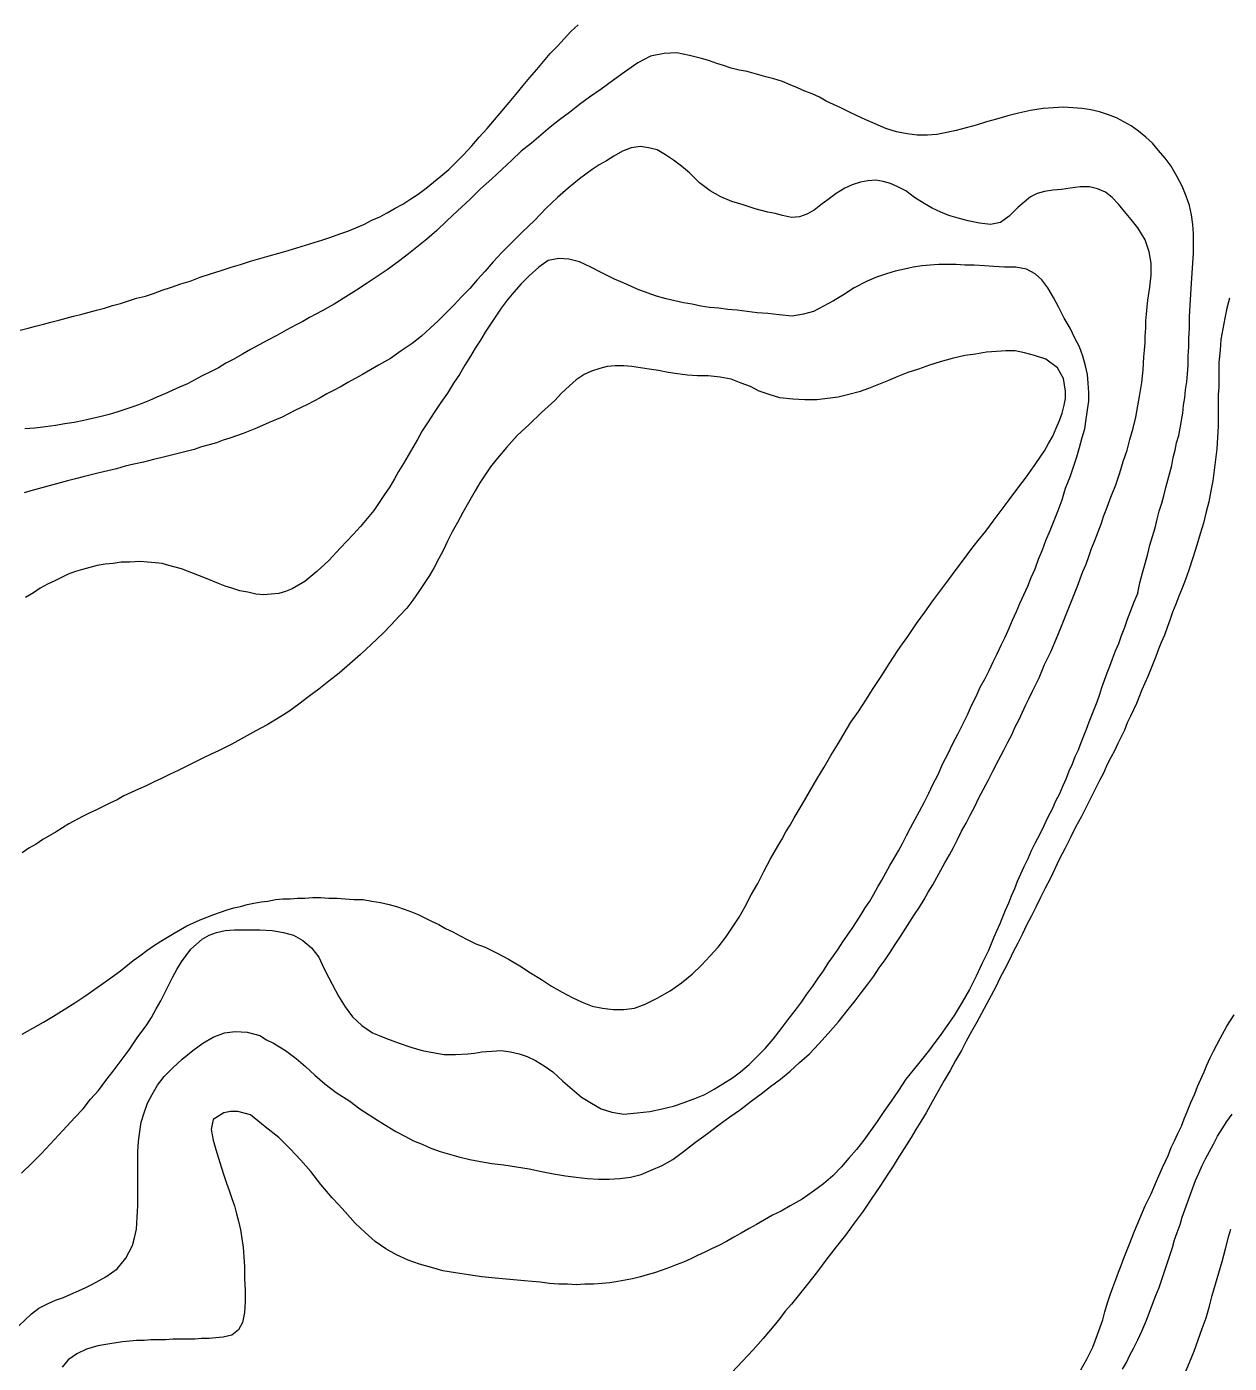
# Model space of a CAD drawing. Header units: inches. Extents: x 401374 to 405300, y 6332180 to 6336621.
# Drawn here: x 403132.4 to 403311.8, y 6334697.4 to 6334896.9 of the extents above; entities that cross this region are included whole.
import ezdxf

# ---------------------------------------------------------------- set-up
doc = ezdxf.new("R2010")
doc.units = ezdxf.units.IN
doc.header["$MEASUREMENT"] = 0

msp = doc.modelspace()

# ---------------------------------------------------------------- linework, layer by layer
for points in [[(403131.4, 6334851.6), (403132.6, 6334851.9), (403133.7, 6334852.2), (403134.9, 6334852.5), (403136, 6334852.8), (403137.2, 6334853.1), (403138.3, 6334853.4), (403139.4, 6334853.7), (403140.6, 6334854), (403141.7, 6334854.3), (403142.8, 6334854.6), (403144, 6334854.9), (403145.2, 6334855.3), (403146.4, 6334855.6), (403147.6, 6334856), (403148.8, 6334856.4), (403150.1, 6334856.7), (403151.3, 6334857.1), (403152.6, 6334857.6), (403154, 6334858), (403155.4, 6334858.5), (403156.8, 6334858.9), (403158.3, 6334859.5), (403159.8, 6334860), (403161.4, 6334860.5), (403162.9, 6334861), (403164.3, 6334861.4), (403165.8, 6334861.9), (403167.2, 6334862.3), (403168.6, 6334862.7), (403170, 6334863.1), (403171.4, 6334863.5), (403172.7, 6334863.9), (403174, 6334864.3), (403175.3, 6334864.7), (403176.6, 6334865.1), (403177.8, 6334865.5), (403179.1, 6334866), (403180.3, 6334866.4), (403181.5, 6334866.9), (403182.7, 6334867.4), (403183.9, 6334868), (403185.1, 6334868.5), (403186.2, 6334869.1), (403187.4, 6334869.8), (403188.5, 6334870.4), (403189.7, 6334871.2), (403190.8, 6334871.9), (403192, 6334872.8), (403193.1, 6334873.7), (403194.2, 6334874.6), (403195.4, 6334875.6), (403196.5, 6334876.7), (403197.6, 6334877.8), (403198.8, 6334879.1), (403199.9, 6334880.4), (403201.1, 6334881.7), (403202.2, 6334883), (403203.3, 6334884.3), (403204.4, 6334885.6), (403205.4, 6334886.8), (403206.5, 6334888.1), (403207.5, 6334889.3), (403208.5, 6334890.5), (403209.5, 6334891.7), (403210.5, 6334892.9), (403211.6, 6334894), (403212.6, 6334895.1), (403213.6, 6334896.2), (403214.7, 6334897.2)], [(403298.2, 6334812.4), (403298.5, 6334813.9), (403298.9, 6334815.4), (403299.3, 6334816.8), (403299.7, 6334818.2), (403300, 6334819.5), (403300.4, 6334820.8), (403300.8, 6334822.1), (403301.1, 6334823.4), (403301.4, 6334824.6), (403301.8, 6334825.8), (403302.1, 6334826.9), (403302.4, 6334828.1), (403302.7, 6334829.2), (403303, 6334830.3), (403303.3, 6334831.4), (403303.5, 6334832.6), (403303.8, 6334833.7), (403304, 6334834.8), (403304.3, 6334835.9), (403304.5, 6334837), (403304.7, 6334838.1), (403304.9, 6334839.2), (403305, 6334840.4), (403305.2, 6334841.5), (403305.3, 6334842.7), (403305.5, 6334843.9), (403305.6, 6334845.1), (403305.7, 6334846.4), (403305.7, 6334847.7), (403305.8, 6334849.1), (403305.8, 6334850.4), (403305.9, 6334851.9), (403305.9, 6334853.6), (403306, 6334855.3), (403306.1, 6334857), (403306.2, 6334858.6), (403306.3, 6334860.1), (403306.4, 6334861.6), (403306.5, 6334863.1), (403306.5, 6334864.6), (403306.5, 6334866), (403306.4, 6334867.4), (403306.2, 6334868.8), (403305.9, 6334870.2), (403305.4, 6334871.6), (403304.8, 6334873.1), (403304.1, 6334874.5), (403303.2, 6334876.1), (403302.3, 6334877.3), (403301.3, 6334878.4), (403300.4, 6334879.5), (403299.4, 6334880.4), (403298.3, 6334881.3), (403297.2, 6334882.1), (403296.1, 6334882.7), (403295, 6334883.3), (403293.7, 6334883.8), (403292.5, 6334884.2), (403291.2, 6334884.5), (403289.9, 6334884.7), (403288.5, 6334884.8), (403287.1, 6334884.9), (403285.6, 6334884.8), (403284.1, 6334884.7), (403282.2, 6334884.4), (403280.4, 6334884), (403278.8, 6334883.6), (403277.1, 6334883.1), (403275.6, 6334882.7), (403274.1, 6334882.2), (403272.6, 6334881.8), (403271.1, 6334881.4), (403269.7, 6334881.1), (403268.2, 6334880.8), (403266.8, 6334880.7), (403265.3, 6334880.7), (403263.8, 6334880.9), (403262.2, 6334881.2), (403260.6, 6334881.7), (403259, 6334882.4), (403257.6, 6334883), (403256.3, 6334883.6), (403255.1, 6334884.2), (403253.9, 6334884.8), (403252.8, 6334885.3), (403251.7, 6334885.8), (403250.7, 6334886.4), (403249.6, 6334886.9), (403248.5, 6334887.3), (403247.4, 6334887.8), (403246.3, 6334888.2), (403245.2, 6334888.7), (403243.9, 6334889.1), (403242.7, 6334889.4), (403241.3, 6334889.8), (403239.9, 6334890.2), (403238.7, 6334890.4), (403237.5, 6334890.7), (403236.4, 6334891.1), (403235.4, 6334891.4), (403234.3, 6334891.8), (403233.3, 6334892.1), (403231.3, 6334892.6), (403229.4, 6334893), (403227.5, 6334892.9), (403225.5, 6334892.5), (403223.6, 6334891.5), (403221.6, 6334890.1), (403219.8, 6334888.8), (403218.1, 6334887.6), (403216.4, 6334886.4), (403214.9, 6334885.3), (403213.4, 6334884.1), (403211.9, 6334883), (403210.5, 6334881.9), (403209.1, 6334880.7), (403207.7, 6334879.5), (403206.2, 6334878.3), (403204.8, 6334877), (403203.3, 6334875.6), (403201.8, 6334874.2), (403200.1, 6334872.7), (403198.5, 6334871.1), (403196.7, 6334869.4), (403195.1, 6334867.9), (403193.6, 6334866.5), (403192.1, 6334865.2), (403190.6, 6334864), (403189.1, 6334862.8), (403187.7, 6334861.7), (403186.2, 6334860.6), (403184.7, 6334859.6), (403183.2, 6334858.6), (403181.6, 6334857.6), (403180, 6334856.6), (403178.3, 6334855.5), (403176.5, 6334854.5), (403174.6, 6334853.5), (403173.6, 6334852.9), (403172.6, 6334852.4), (403171.1, 6334851.6), (403169.7, 6334850.8), (403168.4, 6334850.1), (403167.1, 6334849.4), (403165.8, 6334848.7), (403164.6, 6334848), (403163.3, 6334847.3), (403162.1, 6334846.7), (403161, 6334846), (403159.8, 6334845.4), (403158.6, 6334844.8), (403157.5, 6334844.2), (403156.4, 6334843.6), (403155.2, 6334843.1), (403154.1, 6334842.6), (403153, 6334842.1), (403151.8, 6334841.6), (403150.7, 6334841.1), (403149.5, 6334840.6), (403148.4, 6334840.2), (403147.2, 6334839.8), (403146, 6334839.4), (403144.7, 6334839), (403143.5, 6334838.7), (403142.2, 6334838.4), (403140.9, 6334838.1), (403139.5, 6334837.8), (403138.1, 6334837.6), (403136.7, 6334837.4), (403135.2, 6334837.2), (403133.6, 6334837), (403132.1, 6334836.9)], [(403131.2, 6334703), (403133.1, 6334704.8), (403134.2, 6334705.6), (403135.6, 6334706.3), (403136.7, 6334706.8), (403137.9, 6334707.2), (403139, 6334707.7), (403140.1, 6334708.2), (403141.2, 6334708.7), (403142.2, 6334709.2), (403144.2, 6334710.3), (403145.9, 6334711.5), (403147.2, 6334713.1), (403148.2, 6334715), (403148.5, 6334716.1), (403148.8, 6334717.4), (403148.9, 6334719.2), (403149, 6334720.9), (403149, 6334722.6), (403149, 6334724.3), (403149, 6334725.9), (403149, 6334727.5), (403149, 6334729), (403149.1, 6334730.5), (403149.3, 6334732), (403149.5, 6334733.4), (403149.9, 6334734.8), (403150.4, 6334736.2), (403151.1, 6334737.5), (403151.9, 6334738.9), (403152.9, 6334740.2), (403154.2, 6334741.5), (403155.6, 6334742.8), (403157.2, 6334744.1), (403158.7, 6334745.2), (403160.2, 6334746.1), (403161.9, 6334746.7), (403163.5, 6334746.9), (403165.3, 6334746.8), (403167.2, 6334746.3), (403168.2, 6334745.7), (403169.2, 6334745.2), (403171, 6334744.1), (403172.6, 6334742.9), (403174, 6334741.7), (403175.4, 6334740.4), (403176.9, 6334739.1), (403178.6, 6334737.8), (403180.6, 6334736.5), (403182.1, 6334735.4), (403183.5, 6334734.5), (403184.9, 6334733.6), (403186.2, 6334732.8), (403187.5, 6334732), (403188.8, 6334731.3), (403190.1, 6334730.6), (403191.4, 6334730.1), (403192.7, 6334729.5), (403194.1, 6334729), (403195.5, 6334728.6), (403196.9, 6334728.2), (403198.5, 6334727.8), (403200.1, 6334727.5), (403201.8, 6334727.2), (403203.6, 6334727), (403205.5, 6334726.7), (403207.4, 6334726.4), (403209.2, 6334726), (403211, 6334725.7), (403212.8, 6334725.4), (403214.4, 6334725.2), (403216.1, 6334725), (403217.7, 6334724.9), (403219.3, 6334724.9), (403220.9, 6334725), (403222.5, 6334725.2), (403224.1, 6334725.6), (403225.6, 6334726.2), (403227.2, 6334726.9), (403228.8, 6334727.8), (403230.4, 6334729), (403232.2, 6334730.4), (403234, 6334731.7), (403235.7, 6334733), (403237.3, 6334734.2), (403238.9, 6334735.3), (403240.5, 6334736.5), (403242, 6334737.6), (403243.4, 6334738.7), (403244.9, 6334739.8), (403246.3, 6334741), (403247.7, 6334742.3), (403249.2, 6334743.6), (403250.6, 6334745.1), (403252, 6334746.6), (403253.5, 6334748.3), (403255, 6334750.2), (403256, 6334751.5), (403256.9, 6334752.7), (403257.9, 6334754), (403258.8, 6334755.2), (403259.6, 6334756.4), (403260.5, 6334757.6), (403261.3, 6334758.8), (403262, 6334759.9), (403262.8, 6334761.1), (403263.5, 6334762.2), (403264.2, 6334763.3), (403264.9, 6334764.4), (403265.6, 6334765.5), (403266.3, 6334766.6), (403266.9, 6334767.7), (403267.6, 6334768.8), (403268.2, 6334769.9), (403268.8, 6334771), (403269.4, 6334772.1), (403270.1, 6334773.3), (403270.7, 6334774.4), (403271.3, 6334775.6), (403271.9, 6334776.8), (403272.6, 6334778), (403273.2, 6334779.2), (403273.9, 6334780.5), (403274.5, 6334781.8), (403275.2, 6334783.1), (403275.9, 6334784.5), (403276.6, 6334785.9), (403277.4, 6334787.4), (403278.2, 6334788.9), (403278.8, 6334790.1), (403279.4, 6334791.2), (403279.9, 6334792.4), (403280.5, 6334793.5), (403281, 6334794.6), (403281.5, 6334795.7), (403282, 6334796.7), (403282.5, 6334797.7), (403283.5, 6334799.7), (403284.3, 6334801.7), (403285.2, 6334803.6), (403286, 6334805.5), (403286.8, 6334807.4), (403287.6, 6334809.4), (403288.4, 6334811.4), (403288.8, 6334812.4), (403289.2, 6334813.4), (403289.6, 6334814.5), (403290, 6334815.6), (403290.5, 6334816.7), (403290.9, 6334817.8), (403291.3, 6334819), (403291.8, 6334820.2), (403292.3, 6334821.5), (403292.8, 6334822.8), (403293.1, 6334823.8), (403293.5, 6334824.8), (403294.2, 6334826.7), (403294.9, 6334828.5), (403295.5, 6334830.3), (403296, 6334832), (403296.6, 6334833.7), (403297, 6334835.3), (403297.5, 6334837), (403297.9, 6334838.6), (403298.2, 6334840.3), (403298.5, 6334842), (403298.8, 6334843.8), (403299, 6334845.7), (403299.1, 6334847.6), (403299.2, 6334848.6), (403299.3, 6334849.7), (403299.3, 6334850.7), (403299.4, 6334851.9), (403299.4, 6334853), (403299.5, 6334854), (403299.6, 6334855.1), (403299.7, 6334856.1), (403300, 6334858), (403300.2, 6334859.8), (403300.2, 6334861.6), (403299.9, 6334863.3), (403299.3, 6334865.1), (403298.2, 6334866.9), (403297.2, 6334868.1), (403296.2, 6334869.3), (403295.3, 6334870.4), (403294.4, 6334871.4), (403293.4, 6334872.2), (403292.2, 6334872.7), (403291, 6334873), (403289.6, 6334873), (403288.1, 6334872.8), (403286.8, 6334872.6), (403285.5, 6334872.5), (403284.3, 6334872.3), (403283.2, 6334872), (403282.2, 6334871.5), (403280.3, 6334869.9), (403279, 6334868.6), (403277.7, 6334867.7), (403276.2, 6334867.4), (403274.6, 6334867.6), (403272.9, 6334867.9), (403271.4, 6334868.3), (403270, 6334868.7), (403268.8, 6334869.2), (403267.5, 6334869.8), (403266.3, 6334870.5), (403264.9, 6334871.4), (403263.6, 6334872.4), (403262.4, 6334873), (403261.3, 6334873.5), (403260.2, 6334873.8), (403259.1, 6334874), (403257.9, 6334873.9), (403256.8, 6334873.7), (403255.6, 6334873.3), (403254.5, 6334872.8), (403253.2, 6334872), (403252, 6334871.1), (403250.9, 6334870.3), (403249.9, 6334869.5), (403248.8, 6334868.9), (403247.7, 6334868.5), (403246.5, 6334868.4), (403245.2, 6334868.7), (403244.1, 6334869), (403243, 6334869.2), (403241.1, 6334869.7), (403239.3, 6334870.3), (403237.6, 6334870.8), (403236, 6334871.5), (403234.4, 6334872.4), (403232.8, 6334873.6), (403231.3, 6334875.1), (403230.1, 6334876.1), (403228.9, 6334877), (403227.7, 6334877.8), (403226.5, 6334878.5), (403225.2, 6334878.8), (403224, 6334879), (403222.6, 6334878.8), (403221.3, 6334878.3), (403220, 6334877.6), (403218.9, 6334876.9), (403217.8, 6334876.3), (403216.8, 6334875.6), (403214.9, 6334874.2), (403213.2, 6334872.8), (403211.6, 6334871.4), (403209.9, 6334869.8), (403208.2, 6334868), (403206.3, 6334866.2), (403204.7, 6334864.6), (403203.3, 6334863.2), (403202, 6334861.8), (403200.8, 6334860.4), (403199.6, 6334859.1), (403198.5, 6334857.8), (403197.3, 6334856.6), (403196.2, 6334855.4), (403195, 6334854.2), (403193.8, 6334853), (403192.6, 6334851.9), (403191.3, 6334850.7), (403189.9, 6334849.6), (403188.3, 6334848.5), (403186.7, 6334847.4), (403184.9, 6334846.4), (403183.7, 6334845.7), (403182.5, 6334845), (403181.4, 6334844.4), (403180.3, 6334843.8), (403179.3, 6334843.2), (403178.2, 6334842.6), (403177.2, 6334842.1), (403176.2, 6334841.5), (403174.3, 6334840.5), (403172.4, 6334839.6), (403170.5, 6334838.6), (403168.6, 6334837.8), (403166.7, 6334837), (403164.7, 6334836.2), (403162.7, 6334835.5), (403161.7, 6334835.2), (403160.7, 6334834.8), (403159.6, 6334834.5), (403158.5, 6334834.2), (403157.4, 6334833.8), (403156.2, 6334833.5), (403155, 6334833.2), (403153.8, 6334832.9), (403152.6, 6334832.6), (403151.3, 6334832.3), (403149.8, 6334831.9), (403148.4, 6334831.6), (403147.1, 6334831.3), (403145.8, 6334830.9), (403144.5, 6334830.6), (403143.2, 6334830.3), (403142, 6334830), (403140.8, 6334829.7), (403139.7, 6334829.4), (403138.5, 6334829.1), (403137.4, 6334828.8), (403136.3, 6334828.5), (403135.2, 6334828.2), (403134.1, 6334827.9), (403133, 6334827.6), (403132, 6334827.3)], [(403131.6, 6334725.8), (403133.2, 6334727.3), (403134.6, 6334728.7), (403135.9, 6334730.1), (403137.2, 6334731.5), (403138.4, 6334732.8), (403139.6, 6334734.1), (403140.8, 6334735.4), (403141.9, 6334736.8), (403143.1, 6334738.1), (403144.2, 6334739.6), (403145.3, 6334741), (403146.5, 6334742.6), (403147.7, 6334744.2), (403148.9, 6334746), (403150.3, 6334747.9), (403151, 6334749), (403151.7, 6334750.3), (403152.4, 6334751.5), (403153, 6334752.7), (403153.6, 6334753.9), (403154.2, 6334755.1), (403154.8, 6334756.2), (403155.5, 6334757.3), (403156.9, 6334759.2), (403158.6, 6334760.7), (403159.6, 6334761.3), (403160.7, 6334761.7), (403162, 6334762), (403163.4, 6334762.1), (403165.3, 6334762.1), (403167.2, 6334762.1), (403169, 6334762), (403170.7, 6334761.7), (403172.2, 6334761.3), (403173.6, 6334760.5), (403174.9, 6334759.4), (403176, 6334758), (403176.5, 6334756.9), (403177, 6334755.9), (403178, 6334754), (403178.9, 6334752.2), (403179.9, 6334750.6), (403181, 6334749.1), (403182.4, 6334747.8), (403184, 6334746.7), (403185, 6334746.3), (403186.1, 6334745.9), (403188, 6334745.2), (403189.7, 6334744.6), (403191.4, 6334744.1), (403193, 6334743.8), (403194.7, 6334743.5), (403196.4, 6334743.5), (403198.2, 6334743.6), (403199.2, 6334743.7), (403200.3, 6334743.9), (403201.8, 6334744), (403203.2, 6334744.1), (403204.6, 6334743.9), (403205.9, 6334743.6), (403207.1, 6334743.2), (403208.3, 6334742.6), (403209.6, 6334741.8), (403210.9, 6334740.9), (403212.4, 6334739.5), (403213.8, 6334738.3), (403215.2, 6334737.1), (403216.7, 6334736.2), (403218.1, 6334735.4), (403219.7, 6334734.9), (403221.5, 6334734.6), (403223.5, 6334734.8), (403225.4, 6334735), (403227.2, 6334735.4), (403228.9, 6334735.8), (403230.5, 6334736.3), (403232.1, 6334736.9), (403233.6, 6334737.5), (403235, 6334738.3), (403236.3, 6334739.1), (403237.7, 6334740), (403238.9, 6334740.9), (403240.2, 6334742), (403241.4, 6334743.2), (403242.6, 6334744.4), (403243.8, 6334745.8), (403245, 6334747.3), (403246.2, 6334748.9), (403247.1, 6334750.1), (403248, 6334751.3), (403248.8, 6334752.5), (403249.7, 6334753.7), (403250.5, 6334754.9), (403251.3, 6334756), (403252, 6334757.1), (403252.8, 6334758.2), (403253.5, 6334759.2), (403254.2, 6334760.3), (403254.9, 6334761.3), (403255.6, 6334762.3), (403256.2, 6334763.3), (403256.9, 6334764.4), (403257.5, 6334765.4), (403258.2, 6334766.4), (403258.8, 6334767.4), (403259.4, 6334768.5), (403260, 6334769.5), (403260.6, 6334770.6), (403261.2, 6334771.7), (403261.8, 6334772.7), (403262.5, 6334773.9), (403263.1, 6334775), (403263.7, 6334776.2), (403264.3, 6334777.3), (403265, 6334778.6), (403265.6, 6334779.8), (403266.3, 6334781.1), (403267, 6334782.5), (403267.6, 6334783.8), (403268.4, 6334785.3), (403269.1, 6334786.9), (403269.9, 6334788.4), (403270.6, 6334789.9), (403271.4, 6334791.4), (403272.1, 6334792.8), (403272.8, 6334794.2), (403273.4, 6334795.6), (403274.1, 6334796.9), (403274.7, 6334798.3), (403275.4, 6334799.6), (403276, 6334800.8), (403276.6, 6334802.1), (403277.2, 6334803.3), (403277.8, 6334804.6), (403278.4, 6334805.8), (403279, 6334807.1), (403279.5, 6334808.3), (403280.1, 6334809.6), (403280.6, 6334810.8), (403281.2, 6334812.1), (403281.8, 6334813.4), (403282.3, 6334814.7), (403282.9, 6334816), (403283.4, 6334817.4), (403284, 6334818.8), (403284.5, 6334820.2), (403285.1, 6334821.7), (403285.7, 6334823.2), (403286.3, 6334824.7), (403286.9, 6334826.3), (403287.4, 6334828), (403288.1, 6334829.7), (403288.6, 6334831.2), (403289.1, 6334832.7), (403289.5, 6334834.1), (403289.9, 6334835.6), (403290.3, 6334836.9), (403290.5, 6334838.3), (403290.7, 6334839.7), (403290.9, 6334841), (403290.9, 6334842.3), (403290.8, 6334843.7), (403290.7, 6334845), (403290.4, 6334846.3), (403290, 6334847.7), (403289.5, 6334849.1), (403288.8, 6334850.4), (403288.1, 6334851.9), (403287.2, 6334853.4), (403286.4, 6334855), (403285.6, 6334856.5), (403284.8, 6334857.9), (403283.9, 6334859.1), (403282.9, 6334860), (403281.6, 6334860.7), (403280, 6334861), (403278.3, 6334861), (403276.7, 6334861.1), (403275.3, 6334861.2), (403273.8, 6334861.3), (403272.4, 6334861.3), (403271.1, 6334861.4), (403269.8, 6334861.4), (403268.5, 6334861.4), (403267.2, 6334861.3), (403266, 6334861.2), (403264.7, 6334861), (403263.4, 6334860.7), (403262, 6334860.4), (403260.7, 6334860), (403259.2, 6334859.5), (403257.8, 6334858.9), (403255.9, 6334857.9), (403254.3, 6334856.9), (403252.8, 6334856), (403251.3, 6334855.2), (403249.8, 6334854.4), (403248.3, 6334854), (403246.6, 6334853.7), (403244.7, 6334853.9), (403243, 6334854.1), (403241.4, 6334854.2), (403239.9, 6334854.4), (403238.4, 6334854.6), (403237, 6334854.7), (403235.7, 6334854.9), (403234.3, 6334855), (403233, 6334855.2), (403231.7, 6334855.5), (403230.4, 6334855.7), (403229.1, 6334856), (403227.8, 6334856.3), (403226.4, 6334856.7), (403225, 6334857.2), (403223.5, 6334857.7), (403222, 6334858.4), (403220.1, 6334859.2), (403218.3, 6334860.1), (403216.6, 6334861), (403214.9, 6334861.8), (403213.3, 6334862.2), (403211.8, 6334862.3), (403210.2, 6334862), (403208.8, 6334861), (403207.4, 6334859.7), (403206.2, 6334858.5), (403205.1, 6334857.3), (403204.1, 6334856.1), (403203.2, 6334854.9), (403202.4, 6334853.7), (403201.6, 6334852.5), (403200.8, 6334851.3), (403200.1, 6334850.1), (403199.3, 6334848.9), (403198.6, 6334847.7), (403197.8, 6334846.4), (403197, 6334845), (403196.1, 6334843.7), (403195.2, 6334842.2), (403194.2, 6334840.8), (403193.2, 6334839.3), (403192.3, 6334837.9), (403191.4, 6334836.6), (403190.7, 6334835.3), (403190, 6334834.1), (403189.3, 6334832.9), (403188.6, 6334831.7), (403187.9, 6334830.5), (403187.3, 6334829.4), (403186.6, 6334828.2), (403185.8, 6334827.1), (403185, 6334825.9), (403184.2, 6334824.7), (403183.2, 6334823.5), (403182.2, 6334822.3), (403181.1, 6334821.1), (403179.2, 6334819.1), (403177.5, 6334817.2), (403175.7, 6334815.6), (403173.9, 6334814.1), (403172, 6334813), (403171, 6334812.6), (403170, 6334812.3), (403168.9, 6334812.2), (403167.8, 6334812.1), (403166.6, 6334812.2), (403165.4, 6334812.5), (403164.2, 6334812.7), (403163, 6334813.1), (403162, 6334813.4), (403161, 6334813.8), (403159.1, 6334814.6), (403157.3, 6334815.3), (403155.5, 6334816), (403153.6, 6334816.5), (403152.6, 6334816.8), (403151.6, 6334816.9), (403150.4, 6334817), (403149.3, 6334817.1), (403147.8, 6334817), (403146.5, 6334817), (403145.3, 6334816.8), (403144.1, 6334816.7), (403142.9, 6334816.5), (403141.8, 6334816.2), (403140.7, 6334815.9), (403139.7, 6334815.6), (403138.6, 6334815.2), (403137.6, 6334814.7), (403136.6, 6334814.2), (403135.5, 6334813.7), (403134.4, 6334813.1), (403133.4, 6334812.4), (403132.2, 6334811.7)], [(403311.9, 6334856.4), (403311.5, 6334854.9), (403311.2, 6334853.4), (403310.9, 6334851.8), (403310.6, 6334850.2), (403310.5, 6334848.6), (403310.3, 6334846.8), (403310.3, 6334845), (403310.3, 6334843.1), (403310.2, 6334842), (403310.2, 6334841), (403310.2, 6334839.1), (403310.2, 6334837.3), (403310.1, 6334835.6), (403310, 6334833.9), (403309.8, 6334832.3), (403309.6, 6334830.7), (403309.4, 6334829.1), (403309.1, 6334827.6), (403308.8, 6334826), (403308.4, 6334824.5), (403308, 6334822.8), (403307.5, 6334821.2), (403307, 6334819.5), (403306.4, 6334817.6), (403305.8, 6334815.8), (403305.3, 6334814.4), (403304.8, 6334813.1), (403304.3, 6334811.9), (403303.9, 6334810.7), (403303.4, 6334809.5), (403303, 6334808.3), (403302.6, 6334807.2), (403302.2, 6334806.1), (403301.7, 6334805), (403301.3, 6334804), (403300.9, 6334802.9), (403300.5, 6334801.9), (403300.1, 6334800.9), (403299.7, 6334799.9), (403298.8, 6334797.9), (403298, 6334795.9), (403297.1, 6334794), (403296.6, 6334793), (403296.2, 6334791.9), (403295.7, 6334790.9), (403295.2, 6334789.9), (403294.7, 6334788.8), (403294.2, 6334787.8), (403293.6, 6334786.7), (403293.1, 6334785.5), (403292.5, 6334784.4), (403291.9, 6334783.2), (403291.3, 6334782), (403290.7, 6334780.8), (403289.8, 6334779), (403288.9, 6334777.4), (403288.1, 6334775.8), (403287.3, 6334774.2), (403286.5, 6334772.7), (403285.8, 6334771.2), (403285.1, 6334769.7), (403284.4, 6334768.3), (403283.7, 6334766.9), (403283, 6334765.5), (403282.3, 6334764.1), (403281.6, 6334762.8), (403281, 6334761.5), (403280.3, 6334760.1), (403279.6, 6334758.8), (403279, 6334757.5), (403278.3, 6334756.2), (403277.6, 6334754.9), (403277, 6334753.6), (403276.3, 6334752.3), (403275.6, 6334751), (403274.9, 6334749.6), (403274.2, 6334748.3), (403273.4, 6334746.9), (403272.6, 6334745.5), (403271.9, 6334744.1), (403271, 6334742.6), (403270.2, 6334741.1), (403269.3, 6334739.6), (403268.4, 6334738), (403267.5, 6334736.4), (403266.6, 6334734.8), (403265.8, 6334733.5), (403265.1, 6334732.3), (403264.4, 6334731.1), (403263.7, 6334730), (403263, 6334728.9), (403262.3, 6334727.8), (403261.7, 6334726.8), (403261, 6334725.8), (403259.7, 6334723.8), (403258.4, 6334721.9), (403257.2, 6334720.1), (403255.9, 6334718.3), (403254.6, 6334716.5), (403253.2, 6334714.8), (403251.8, 6334713), (403250.4, 6334711.1), (403248.9, 6334709.2), (403247.3, 6334707.2), (403246.5, 6334706.2), (403245.6, 6334705.2), (403244.8, 6334704.1), (403243.9, 6334703), (403242.3, 6334701.1), (403240.8, 6334699.4), (403239.2, 6334697.7), (403237.6, 6334696)], [(403131.7, 6334746.5), (403133.3, 6334747.4), (403134.9, 6334748.3), (403136.4, 6334749.2), (403138, 6334750.2), (403139.6, 6334751.2), (403141.2, 6334752.3), (403142.9, 6334753.5), (403144.6, 6334754.7), (403146.4, 6334756), (403148.3, 6334757.5), (403149.3, 6334758.2), (403150.3, 6334759), (403151.3, 6334759.7), (403152.4, 6334760.4), (403153.4, 6334761), (403154.4, 6334761.6), (403156.3, 6334762.7), (403158.3, 6334763.6), (403160.3, 6334764.4), (403162.3, 6334765.1), (403163.3, 6334765.4), (403164.3, 6334765.6), (403165.3, 6334765.9), (403166.3, 6334766.1), (403167.4, 6334766.3), (403168.4, 6334766.4), (403169.5, 6334766.6), (403170.6, 6334766.7), (403171.7, 6334766.7), (403172.8, 6334766.8), (403173.9, 6334766.8), (403175.1, 6334766.9), (403176.3, 6334766.9), (403177.5, 6334766.8), (403178.7, 6334766.8), (403179.9, 6334766.7), (403181.2, 6334766.6), (403182.6, 6334766.6), (403183.9, 6334766.4), (403185.2, 6334766.2), (403186.5, 6334765.9), (403187.6, 6334765.6), (403188.7, 6334765.2), (403189.8, 6334764.8), (403190.8, 6334764.4), (403191.8, 6334763.9), (403192.8, 6334763.4), (403193.9, 6334762.9), (403194.9, 6334762.3), (403196, 6334761.8), (403197.1, 6334761.2), (403198.2, 6334760.6), (403199.4, 6334760), (403200.8, 6334759.5), (403202.6, 6334758.6), (403204.3, 6334757.7), (403206, 6334756.7), (403207.6, 6334755.7), (403209.2, 6334754.7), (403210.7, 6334753.7), (403212.3, 6334752.8), (403213.8, 6334752), (403215.3, 6334751.3), (403216.8, 6334750.7), (403218.3, 6334750.4), (403219.9, 6334750.2), (403221.5, 6334750.2), (403223.1, 6334750.4), (403224.7, 6334751), (403226.5, 6334751.9), (403228.4, 6334753), (403230.1, 6334754.2), (403231.7, 6334755.5), (403233.1, 6334756.8), (403234.4, 6334758.2), (403235.6, 6334759.5), (403236.7, 6334761), (403237.7, 6334762.5), (403238.7, 6334764), (403239.6, 6334765.6), (403240.5, 6334767.3), (403241.5, 6334769), (403242.4, 6334770.8), (403243.4, 6334772.7), (403244.5, 6334774.6), (403245.1, 6334775.6), (403245.7, 6334776.7), (403246.3, 6334777.7), (403246.9, 6334778.8), (403247.5, 6334779.8), (403248.1, 6334780.8), (403249.2, 6334782.7), (403250.3, 6334784.6), (403251.4, 6334786.4), (403252.4, 6334788.1), (403253.4, 6334789.7), (403254.4, 6334791.4), (403255.4, 6334793.1), (403256.5, 6334794.7), (403257.6, 6334796.4), (403258.7, 6334798.1), (403259.9, 6334799.9), (403261.1, 6334801.8), (403262.4, 6334803.8), (403263.1, 6334804.8), (403263.9, 6334805.9), (403265.2, 6334807.8), (403266.4, 6334809.5), (403267.6, 6334811.2), (403268.8, 6334812.8), (403270, 6334814.4), (403271.1, 6334815.9), (403272.2, 6334817.3), (403273.3, 6334818.8), (403274.4, 6334820.2), (403275.5, 6334821.6), (403276.6, 6334823.1), (403277.8, 6334824.7), (403279, 6334826.3), (403280.3, 6334828), (403281.6, 6334829.7), (403283, 6334831.7), (403284.3, 6334833.6), (403284.9, 6334834.7), (403285.5, 6334835.8), (403286, 6334837), (403286.5, 6334838.1), (403286.9, 6334839.2), (403287.2, 6334840.4), (403287.4, 6334841.4), (403287.4, 6334842.5), (403287.1, 6334844.4), (403286.2, 6334846), (403284.5, 6334847.3), (403282.8, 6334847.8), (403281.3, 6334848.2), (403279.9, 6334848.5), (403278.5, 6334848.5), (403277.1, 6334848.4), (403275.6, 6334848.3), (403274, 6334848), (403272.4, 6334847.8), (403270.5, 6334847.4), (403268.7, 6334846.9), (403267.1, 6334846.4), (403265.5, 6334845.8), (403263.9, 6334845.3), (403262.4, 6334844.7), (403261, 6334844.1), (403259.5, 6334843.5), (403258, 6334842.9), (403256.6, 6334842.4), (403255.1, 6334842), (403253.5, 6334841.6), (403251.9, 6334841.4), (403250.3, 6334841.2), (403248.5, 6334841.2), (403246.7, 6334841.3), (403244.8, 6334841.5), (403243.2, 6334842), (403241.7, 6334842.5), (403240.4, 6334843.2), (403239, 6334843.7), (403237.5, 6334844.3), (403235.9, 6334844.6), (403234.1, 6334844.8), (403232.5, 6334844.8), (403231, 6334844.9), (403229.5, 6334845.1), (403228.1, 6334845.3), (403226.7, 6334845.6), (403225.3, 6334845.8), (403224, 6334846), (403222.7, 6334846.2), (403221.5, 6334846.3), (403220.2, 6334846.3), (403219, 6334846.2), (403217.9, 6334845.9), (403216.7, 6334845.5), (403215.6, 6334845), (403214.4, 6334844.2), (403213.4, 6334843.3), (403212.2, 6334842.2), (403211.2, 6334841.1), (403209.2, 6334839.3), (403207.4, 6334837.5), (403205.6, 6334835.9), (403204, 6334834.1), (403202.4, 6334832.2), (403201.6, 6334831.2), (403200.8, 6334830), (403200, 6334828.8), (403199.3, 6334827.6), (403198.3, 6334825.9), (403197.5, 6334824.4), (403196.7, 6334822.9), (403195.9, 6334821.5), (403195.2, 6334820.1), (403194.6, 6334818.8), (403193.9, 6334817.5), (403193.2, 6334816.2), (403192.5, 6334815), (403191.7, 6334813.8), (403190.9, 6334812.6), (403190, 6334811.3), (403189.1, 6334810.1), (403188, 6334808.9), (403186.8, 6334807.6), (403185.6, 6334806.4), (403183.8, 6334804.7), (403182.2, 6334803.2), (403180.6, 6334801.8), (403179, 6334800.4), (403177.5, 6334799.2), (403176, 6334798), (403174.5, 6334796.9), (403173, 6334795.8), (403171.5, 6334794.7), (403169.9, 6334793.7), (403168.3, 6334792.7), (403166.6, 6334791.8), (403164.8, 6334790.8), (403163, 6334789.8), (403161, 6334788.8), (403159.9, 6334788.3), (403158.9, 6334787.8), (403157.5, 6334787.1), (403156.2, 6334786.5), (403155, 6334785.9), (403153.7, 6334785.3), (403152.5, 6334784.7), (403151.4, 6334784.2), (403150.2, 6334783.6), (403149.1, 6334783.1), (403148, 6334782.6), (403146.9, 6334782.1), (403145.9, 6334781.5), (403144.8, 6334781), (403143.8, 6334780.5), (403142.8, 6334780), (403141.7, 6334779.5), (403140.7, 6334779), (403138.7, 6334777.9), (403136.8, 6334776.7), (403134.8, 6334775.6), (403133.8, 6334774.9), (403132.7, 6334774.3), (403131.7, 6334773.6)], [(403298.2, 6334812.4), (403297.6, 6334811), (403297.1, 6334809.7), (403296.6, 6334808.4), (403296.2, 6334807.2), (403295.7, 6334806), (403295.3, 6334804.8), (403294.8, 6334803.7), (403294.4, 6334802.5), (403294, 6334801.4), (403293.6, 6334800.4), (403293.2, 6334799.3), (403292.8, 6334798.2), (403292.5, 6334797.2), (403292.1, 6334796.1), (403291.7, 6334795.1), (403291.3, 6334794.1), (403290.9, 6334793.1), (403290.5, 6334792), (403290.1, 6334791), (403289.7, 6334790), (403289.3, 6334788.9), (403288.8, 6334787.9), (403288.4, 6334786.8), (403287.9, 6334785.8), (403287.5, 6334784.7), (403287, 6334783.6), (403286.5, 6334782.4), (403285.9, 6334781.3), (403285.4, 6334780.1), (403284.8, 6334778.9), (403284.2, 6334777.6), (403283.6, 6334776.4), (403282.9, 6334775.1), (403282.3, 6334773.9), (403281.8, 6334772.7), (403281.2, 6334771.5), (403280.7, 6334770.4), (403280.2, 6334769.3), (403279.8, 6334768.2), (403279.3, 6334767.1), (403278.9, 6334766.1), (403278.4, 6334765), (403278, 6334764), (403277.6, 6334763), (403276.7, 6334761), (403275.9, 6334759), (403275, 6334757.1), (403274.1, 6334755.2), (403273.1, 6334753.2), (403272, 6334751.3), (403270.8, 6334749.3), (403270.1, 6334748.3), (403269.4, 6334747.3), (403268.7, 6334746.3), (403267.9, 6334745.3), (403267.1, 6334744.2), (403266.3, 6334743.2), (403264.9, 6334741.4), (403263.6, 6334739.8), (403262.5, 6334738.1), (403261.4, 6334736.5), (403260.3, 6334735), (403259.3, 6334733.5), (403258.3, 6334732.1), (403257.3, 6334730.7), (403256.2, 6334729.3), (403255.1, 6334728), (403254, 6334726.7), (403252.7, 6334725.4), (403251.3, 6334724.2), (403249.8, 6334723.1), (403248.1, 6334721.9), (403246.3, 6334720.9), (403245, 6334720.1), (403243.7, 6334719.5), (403242.5, 6334718.8), (403241.3, 6334718.1), (403240.2, 6334717.5), (403239, 6334716.8), (403237.9, 6334716.2), (403236.8, 6334715.6), (403235.7, 6334715), (403234.6, 6334714.5), (403233.6, 6334714), (403232.5, 6334713.5), (403231.5, 6334713), (403230.4, 6334712.5), (403229.3, 6334712.1), (403228.3, 6334711.7), (403227.2, 6334711.3), (403226.1, 6334710.9), (403225, 6334710.6), (403224, 6334710.3), (403222.8, 6334710), (403221.7, 6334709.8), (403220.6, 6334709.6), (403219.4, 6334709.4), (403218.2, 6334709.3), (403217, 6334709.2), (403215.7, 6334709.2), (403214.4, 6334709.1), (403213.1, 6334709.2), (403211.8, 6334709.2), (403210.4, 6334709.3), (403209, 6334709.5), (403207.8, 6334709.6), (403206.7, 6334709.7), (403205.6, 6334709.8), (403204.5, 6334709.9), (403203.4, 6334710), (403202.3, 6334710.1), (403201.3, 6334710.2), (403200.3, 6334710.3), (403198.3, 6334710.6), (403196.4, 6334710.9), (403194.5, 6334711.2), (403192.8, 6334711.7), (403191, 6334712.2), (403189.3, 6334712.8), (403187.6, 6334713.6), (403186, 6334714.5), (403184.4, 6334715.6), (403182.9, 6334716.9), (403181.4, 6334718.3), (403179.9, 6334720), (403178.9, 6334721.1), (403178, 6334722.1), (403176.3, 6334724.1), (403174.8, 6334726), (403173.3, 6334727.7), (403171.7, 6334729.4), (403170, 6334731.1), (403168, 6334732.7), (403166.9, 6334733.6), (403165.8, 6334734.5), (403163.9, 6334735), (403162.8, 6334735), (403161.8, 6334734.8), (403160.2, 6334733.8), (403159.9, 6334732.3), (403160.2, 6334730.7), (403160.6, 6334729.3), (403161, 6334728), (403161.4, 6334726.7), (403161.8, 6334725.5), (403162.2, 6334724.3), (403162.6, 6334723.2), (403163, 6334722), (403163.4, 6334720.9), (403163.7, 6334719.7), (403164, 6334718.6), (403164.3, 6334717.3), (403164.5, 6334716), (403164.7, 6334714.7), (403164.8, 6334713.3), (403164.9, 6334711.8), (403164.9, 6334710), (403165, 6334708.3), (403165, 6334706.6), (403164.9, 6334705), (403164.6, 6334703.5), (403164, 6334702.4), (403163, 6334701.6), (403161.7, 6334701.3), (403160.6, 6334701.2), (403159.6, 6334701.1), (403158.5, 6334701.1), (403157.5, 6334701), (403156.4, 6334701), (403155.3, 6334701), (403154.2, 6334701), (403153.1, 6334700.9), (403152, 6334700.9), (403150.9, 6334700.9), (403149.9, 6334700.8), (403148.8, 6334700.8), (403147.8, 6334700.7), (403146.7, 6334700.6), (403144.8, 6334700.3), (403143, 6334700), (403141.3, 6334699.5), (403139.9, 6334698.8), (403138.6, 6334697.9), (403137.7, 6334696.8)], [(403289.7, 6334696.4), (403290.6, 6334698), (403291.5, 6334699.8), (403292.2, 6334701.7), (403292.6, 6334702.8), (403293, 6334703.9), (403293.3, 6334705.1), (403293.7, 6334706.4), (403294.1, 6334707.6), (403294.5, 6334708.7), (403294.9, 6334709.9), (403295.3, 6334711), (403295.7, 6334712), (403296.1, 6334713.1), (403296.5, 6334714.1), (403296.9, 6334715.1), (403297.7, 6334717.1), (403298.5, 6334719), (403299.3, 6334720.9), (403300.2, 6334722.7), (403301, 6334724.6), (403301.9, 6334726.6), (403302.8, 6334728.5), (403303.2, 6334729.6), (403303.7, 6334730.6), (403304.2, 6334731.7), (403304.7, 6334732.8), (403305.1, 6334733.9), (403305.6, 6334735.1), (403306.1, 6334736.3), (403306.7, 6334737.6), (403307.1, 6334738.7), (403307.6, 6334739.8), (403308.1, 6334740.9), (403308.5, 6334741.9), (403309, 6334743), (403309.5, 6334744), (403310.5, 6334745.9), (403311.5, 6334747.7), (403312.6, 6334749.4)], [(403295.9, 6334696.5), (403296.5, 6334697.5), (403297, 6334698.6), (403297.6, 6334699.7), (403298.2, 6334700.9), (403298.8, 6334702.2), (403299.4, 6334703.6), (403299.9, 6334704.9), (403300.4, 6334706.2), (403300.9, 6334707.5), (403301.4, 6334708.7), (403301.8, 6334709.9), (403302.2, 6334711.1), (403302.6, 6334712.3), (403303, 6334713.5), (403303.4, 6334714.7), (403303.7, 6334715.8), (403304.1, 6334716.9), (403304.5, 6334718.1), (403304.8, 6334719.2), (403305.2, 6334720.3), (403305.6, 6334721.4), (403306, 6334722.5), (403306.4, 6334723.6), (403306.8, 6334724.7), (403307.3, 6334725.8), (403307.8, 6334726.9), (403308.3, 6334727.9), (403308.9, 6334729), (403309.5, 6334730.1), (403310.1, 6334731.3), (403310.8, 6334732.4), (403311.5, 6334733.5), (403312.3, 6334734.6)], [(403305.1, 6334695.6), (403305.9, 6334697.5), (403306.6, 6334699.2), (403307.2, 6334700.9), (403307.8, 6334702.6), (403308.4, 6334704.2), (403308.9, 6334705.9), (403309.3, 6334707.5), (403309.8, 6334709.2), (403310.3, 6334710.9), (403310.8, 6334712.6), (403311.3, 6334714.5), (403311.8, 6334716.4), (403312.1, 6334717.4)]]:
    msp.add_lwpolyline(points)

doc.saveas('drawing.dxf')
